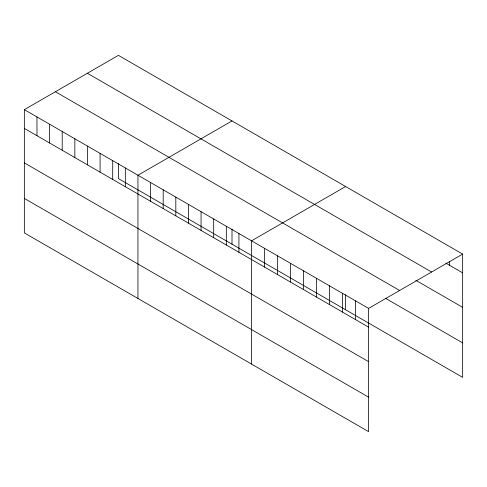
<?xml version="1.0" encoding="UTF-8"?>
<svg xmlns="http://www.w3.org/2000/svg" width="487" height="487" viewBox="0 0 487 487"><rect width="100%" height="100%" fill="white"/><g stroke="black" fill="none" stroke-linecap="round" stroke-linejoin="round"><path stroke-width="0.73" d="M24.35 109.648L368.592 308.399L368.592 431.652L24.35 232.908L24.35 109.648L118.408 55.348L462.65 254.092L462.65 377.352L118.408 178.601L118.408 163.516M232.007 120.934L137.949 175.235L137.949 298.494M345.606 186.521L251.554 240.822L251.554 364.081M368.592 308.399L462.65 254.092M445.745 263.096L462.65 272.854M87.368 73.269L431.61 272.014M415.831 280.311L462.65 307.34M55.39 91.733L399.632 290.477M385.272 298.19L462.65 342.866M24.35 128.41L368.592 327.154M24.35 162.895L368.592 361.64M24.35 198.422L368.592 397.167M449.647 261.592L449.647 265.348M355.589 300.887L355.589 319.649M345.606 294.69L345.606 309.775M342.586 293.381L342.586 312.143M329.577 285.875L329.577 304.631M316.574 278.363L316.574 297.125M303.571 270.857L303.571 289.613M290.569 263.345L290.569 282.107M277.56 255.839L277.56 274.601M264.557 248.333L264.557 267.089M238.928 233.535L238.928 252.296M232.007 229.103L232.007 244.188M226.309 226.248L226.309 245.01M213.683 218.961L213.683 237.723M201.064 211.675L201.064 230.43M188.439 204.388L188.439 223.143M175.819 197.101L175.819 215.857M163.194 189.808L163.194 208.57M150.574 182.522L150.574 201.283M125.329 167.948L125.329 186.71M112.704 160.661L112.704 179.423M100.085 153.375L100.085 172.136M87.459 146.088L87.459 164.843M74.84 138.801L74.84 157.557M62.214 131.514L62.214 150.27M49.595 124.222L49.595 142.983M36.969 116.935L36.969 135.696"/></g></svg>
